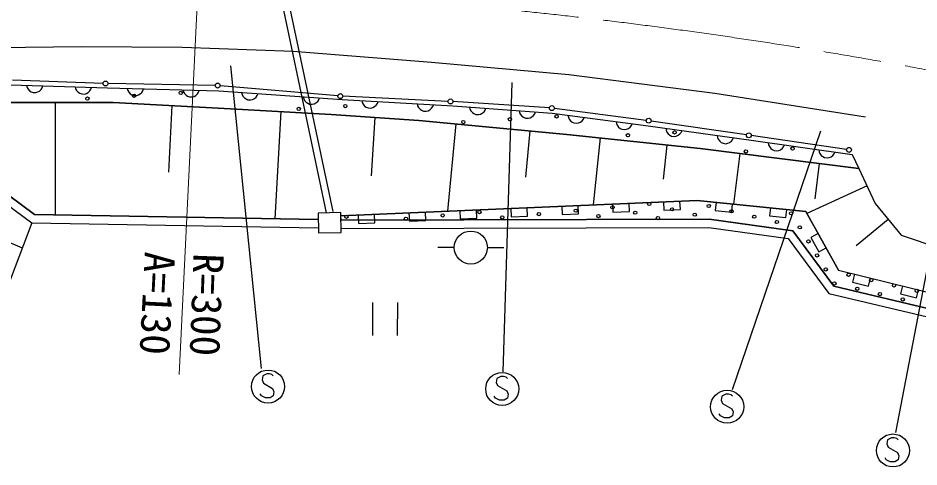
# Model space of a CAD drawing. Units: millimetres, scale not verified. Extents: x 40000 to 680000, y 20000 to 380000.
# Drawn here: x 484731 to 539286, y 266571 to 293784 of the extents above; entities that cross this region are included whole.
import ezdxf
from ezdxf.enums import TextEntityAlignment as Align

# ---------------------------------------------------------------- set-up
doc = ezdxf.new("R2010")
doc.units = ezdxf.units.MM
doc.header["$LTSCALE"] = 1000
doc.linetypes.add('CHAIN', pattern=[18.5, 12, -1.5, 3.5, -1.5])
for name, color, linetype, lineweight in [('M-BGD', 7, 'Continuous', 25), ('M-BGD-EXST', 7, 'Continuous', 25), ('M-BMK', 2, 'CHAIN', 13), ('M-STR-HTXT', 7, 'Continuous', 13), ('M-STR-STRC', 7, 'Continuous', 25)]:
    doc.layers.add(name, color=color, linetype=linetype, lineweight=lineweight)
doc.styles.add('ＭＳ ゴシック', font='')
doc.styles.get('ＭＳ ゴシック').set_extended_font_data('MS Gothic')

msp = doc.modelspace()

# ---------------------------------------------------------------- linework, layer by layer
at = {"layer": 'M-BGD'}
for p, q in [((499081, 302379), (503400, 281972)), ((499472, 302462), (503791, 282055)), ((484273, 289729), (490151, 289552)), ((489882, 289818), (484400, 290009)), ((485242, 289700), (485279, 289578)), ((496669, 289694), (490182, 289810)), ((485279, 289578), (485336, 289477)), ((485336, 289477), (485433, 289374)), ((485433, 289374), (485531, 289311)), ((485531, 289311), (485649, 289267)), ((485649, 289267), (485809, 289262)), ((485809, 289262), (485931, 289299)), ((485931, 289299), (486032, 289356)), ((486032, 289356), (486135, 289453)), ((486135, 289453), (486198, 289551)), ((486198, 289551), (486242, 289669)), ((488182, 289611), (488218, 289490)), ((488218, 289490), (488275, 289388)), ((488275, 289388), (488372, 289285)), ((488372, 289285), (488470, 289222)), ((488470, 289222), (488589, 289179)), ((488589, 289179), (488749, 289174)), ((488749, 289174), (488870, 289210)), ((488870, 289210), (488971, 289267)), ((488971, 289267), (489074, 289364)), ((489074, 289364), (489137, 289462)), ((489137, 289462), (489181, 289581)), ((490151, 289552), (496899, 289374)), ((491338, 289520), (491375, 289399)), ((491375, 289399), (491432, 289298)), ((491432, 289298), (491529, 289195)), ((491529, 289195), (491628, 289133)), ((492028, 289122), (492129, 289180)), ((492129, 289180), (492232, 289277)), ((492232, 289277), (492294, 289375)), ((492294, 289375), (492338, 289494)), ((494712, 289432), (494749, 289311)), ((494749, 289311), (494806, 289209)), ((494806, 289209), (494903, 289107)), ((495503, 289091), (495606, 289188)), ((495606, 289188), (495668, 289287)), ((495668, 289287), (495711, 289406)), ((496899, 289374), (504364, 288844)), ((504098, 289061), (496968, 289678)), ((498266, 289277), (498298, 289155)), ((498298, 289155), (498350, 289051)), ((499215, 289090), (499264, 289206)), ((490495, 288670), (483475, 288671)), ((483475, 288671), (490495, 288670)), ((486985, 288670), (486984, 281845)), ((497607, 288287), (490495, 288670)), ((490495, 288670), (497607, 288287)), ((491628, 289133), (491747, 289090)), ((491747, 289090), (491907, 289085)), ((491907, 289085), (492028, 289122)), ((494903, 289107), (495002, 289044)), ((495002, 289044), (495121, 289001)), ((495121, 289001), (495281, 288997)), ((495281, 288997), (495402, 289034)), ((495402, 289034), (495503, 289091)), ((498350, 289051), (498443, 288944)), ((498443, 288944), (498538, 288877)), ((498538, 288877), (498655, 288829)), ((498655, 288829), (498815, 288817)), ((498815, 288817), (498937, 288849)), ((498937, 288849), (499041, 288901)), ((499041, 288901), (499148, 288994)), ((499148, 288994), (499215, 289090)), ((501999, 289012), (502030, 288890)), ((502030, 288890), (502083, 288786)), ((502083, 288786), (502176, 288679)), ((502176, 288679), (502271, 288612)), ((502271, 288612), (502388, 288563)), ((502670, 288584), (502774, 288636)), ((502774, 288636), (502881, 288729)), ((502881, 288729), (502948, 288824)), ((502948, 288824), (502996, 288941)), ((504364, 288844), (511065, 288461)), ((510764, 288733), (504398, 289040)), ((505540, 288777), (505573, 288655)), ((505573, 288655), (505627, 288552)), ((506426, 288506), (506492, 288602)), ((506492, 288602), (506538, 288720)), ((516908, 288333), (511063, 288716)), ((494051, 288478), (493833, 284430)), ((503691, 287933), (497607, 288287)), ((497607, 288287), (503691, 287933)), ((500649, 288110), (500272, 281620)), ((502388, 288563), (502548, 288552)), ((502548, 288552), (502670, 288584)), ((505627, 288552), (505721, 288446)), ((505721, 288446), (505818, 288381)), ((505818, 288381), (505935, 288334)), ((505935, 288334), (506095, 288325)), ((506095, 288325), (506217, 288358)), ((506217, 288358), (506320, 288412)), ((506320, 288412), (506426, 288506)), ((508891, 288585), (508924, 288463)), ((508924, 288463), (508978, 288360)), ((508978, 288360), (509072, 288255)), ((509072, 288255), (509168, 288189)), ((509168, 288189), (509286, 288142)), ((509286, 288142), (509446, 288133)), ((509446, 288133), (509568, 288166)), ((509568, 288166), (509671, 288220)), ((509671, 288220), (509777, 288314)), ((509777, 288314), (509842, 288411)), ((509842, 288411), (509889, 288528)), ((511065, 288461), (517071, 288019)), ((512068, 288387), (512099, 288265)), ((512099, 288265), (512151, 288161)), ((512151, 288161), (512244, 288054)), ((512244, 288054), (512339, 287986)), ((512842, 288010), (512949, 288102)), ((512949, 288102), (513016, 288197)), ((513016, 288197), (513065, 288314)), ((515071, 288167), (515102, 288044)), ((516019, 287976), (516068, 288093)), ((522772, 287579), (517206, 288304)), ((508995, 287580), (503691, 287933)), ((503691, 287933), (508995, 287580)), ((506343, 287756), (506108, 284220)), ((517960, 286726), (508995, 287580)), ((508995, 287580), (517960, 286726)), ((512339, 287986), (512456, 287938)), ((512456, 287938), (512615, 287926)), ((512615, 287926), (512738, 287957)), ((512738, 287957), (512842, 288010)), ((515102, 288044), (515154, 287940)), ((515154, 287940), (515247, 287833)), ((515247, 287833), (515342, 287766)), ((515342, 287766), (515459, 287717)), ((515459, 287717), (515618, 287705)), ((515618, 287705), (515741, 287736)), ((515741, 287736), (515845, 287789)), ((515845, 287789), (515952, 287881)), ((515952, 287881), (516019, 287976)), ((517071, 288019), (522890, 287254)), ((518030, 287893), (518054, 287769)), ((518054, 287769), (518100, 287662)), ((518100, 287662), (518186, 287550)), ((518186, 287550), (518278, 287478)), ((518781, 287472), (518893, 287558)), ((518893, 287558), (518966, 287649)), ((518966, 287649), (519021, 287763)), ((520940, 287511), (520964, 287387)), ((528836, 286696), (523069, 287538)), ((511236, 287366), (510732, 282071)), ((518278, 287478), (518391, 287422)), ((518391, 287422), (518550, 287401)), ((518550, 287401), (518674, 287425)), ((518674, 287425), (518781, 287472)), ((520964, 287387), (521010, 287280)), ((521010, 287280), (521096, 287168)), ((521096, 287168), (521187, 287095)), ((521187, 287095), (521301, 287040)), ((521301, 287040), (521460, 287019)), ((521460, 287019), (521584, 287043)), ((521584, 287043), (521691, 287089)), ((521691, 287089), (521803, 287175)), ((521803, 287175), (521876, 287267)), ((521876, 287267), (521931, 287381)), ((522890, 287254), (529121, 286372)), ((523953, 287104), (523976, 286979)), ((523976, 286979), (524021, 286872)), ((524886, 286850), (524943, 286964)), ((515719, 286939), (515452, 284137)), ((526042, 285873), (517960, 286726)), ((517960, 286726), (526042, 285873)), ((519980, 286513), (519552, 282455)), ((524021, 286872), (524106, 286759)), ((524106, 286759), (524197, 286686)), ((524197, 286686), (524310, 286629)), ((524310, 286629), (524468, 286607)), ((524468, 286607), (524593, 286630)), ((524593, 286630), (524700, 286675)), ((524700, 286675), (524813, 286760)), ((524813, 286760), (524886, 286850)), ((527068, 286663), (527091, 286538)), ((527091, 286538), (527136, 286431)), ((527136, 286431), (527221, 286318)), ((528002, 286409), (528058, 286522)), ((534899, 285812), (529132, 286653)), ((524021, 286086), (523803, 284015)), ((535653, 284666), (526042, 285873)), ((526042, 285873), (535653, 284666)), ((527221, 286318), (527312, 286244)), ((527312, 286244), (527425, 286188)), ((527425, 286188), (527584, 286165)), ((527584, 286165), (527708, 286188)), ((527708, 286188), (527815, 286234)), ((527815, 286234), (527928, 286319)), ((527928, 286319), (528002, 286409)), ((529121, 286372), (535242, 285519)), ((530156, 286228), (530179, 286103)), ((530179, 286103), (530225, 285996)), ((530225, 285996), (530310, 285883)), ((530310, 285883), (530401, 285810)), ((530904, 285800), (531017, 285885)), ((531017, 285885), (531090, 285976)), ((531090, 285976), (531146, 286089)), ((528445, 285571), (528060, 282506)), ((530401, 285810), (530514, 285754)), ((530514, 285754), (530672, 285732)), ((530672, 285732), (530797, 285755)), ((530797, 285755), (530904, 285800)), ((533216, 285801), (533239, 285677)), ((533239, 285677), (533285, 285569)), ((533285, 285569), (533370, 285456)), ((533370, 285456), (533461, 285383)), ((533461, 285383), (533574, 285327)), ((533574, 285327), (533733, 285305)), ((533733, 285305), (533857, 285328)), ((533857, 285328), (533964, 285374)), ((533964, 285374), (534077, 285459)), ((534077, 285459), (534150, 285550)), ((534150, 285550), (534207, 285663)), ((535242, 285519), (535653, 284666)), ((533250, 284968), (532981, 282823)), ((535653, 284666), (536625, 282546)), ((536139, 283606), (532497, 281937)), ((485733, 281866), (484147, 283044)), ((484147, 283044), (485733, 281866)), ((504282, 281790), (525856, 282729)), ((525856, 282729), (504282, 281790)), ((523815, 282641), (523837, 282141)), ((524836, 282185), (524814, 282684)), ((525856, 282729), (532426, 282064)), ((532426, 282064), (525856, 282729)), ((527001, 282614), (526951, 282116)), ((484005, 282527), (485564, 281369)), ((511487, 282104), (511509, 281604)), ((512508, 281648), (512486, 282147)), ((514569, 282238), (514591, 281738)), ((515590, 281782), (515568, 282281)), ((517651, 282372), (517673, 281873)), ((518672, 281916), (518650, 282416)), ((520733, 282506), (520755, 282007)), ((520755, 282007), (521754, 282050)), ((521754, 282050), (521732, 282550)), ((523837, 282141), (524836, 282185)), ((526951, 282116), (527946, 282015)), ((527946, 282015), (527996, 282513)), ((530286, 282281), (530236, 281784)), ((531231, 281683), (531281, 282180)), ((532426, 282064), (534417, 278500)), ((534417, 278500), (532426, 282064)), ((536625, 282546), (538212, 280615)), ((502903, 281575), (485733, 281866)), ((485733, 281866), (502903, 281575)), ((504279, 281986), (502897, 281964)), ((504279, 281986), (502897, 281964)), ((502897, 281964), (502903, 281575)), ((502897, 281964), (502916, 280765)), ((504282, 281790), (504279, 281986)), ((504298, 280787), (504279, 281986)), ((504292, 281531), (504282, 281790)), ((504292, 281531), (526586, 281595)), ((526586, 281595), (504292, 281531)), ((505323, 281835), (505345, 281336)), ((506344, 281379), (506322, 281879)), ((508405, 281969), (508427, 281470)), ((508427, 281470), (509426, 281513)), ((509426, 281513), (509404, 282013)), ((511509, 281604), (512508, 281648)), ((514591, 281738), (515590, 281782)), ((517673, 281873), (518672, 281916)), ((526586, 281595), (531641, 280893)), ((531641, 280893), (526586, 281595)), ((530236, 281784), (531231, 281683)), ((537418, 281581), (535477, 279985)), ((485564, 281369), (483041, 274733)), ((485564, 281369), (502911, 281075)), ((504294, 281031), (526552, 281095)), ((505345, 281336), (506344, 281379)), ((526552, 281095), (531364, 280426)), ((502916, 280765), (504298, 280787)), ((531364, 280426), (533837, 277084)), ((531641, 280893), (534131, 277528)), ((534131, 277528), (531641, 280893)), ((533178, 280719), (532741, 280475)), ((532741, 280475), (533229, 279602)), ((538212, 280615), (544605, 278448)), ((483741, 280382), (484987, 279851)), ((511149, 279873), (510149, 279873)), ((513149, 279872), (514149, 279872)), ((533229, 279602), (533666, 279846)), ((534417, 278500), (546032, 275632)), ((535384, 278261), (535264, 277776)), ((535264, 277776), (536235, 277536)), ((536235, 277536), (536355, 278021)), ((534131, 277528), (540253, 276070)), ((540253, 276070), (534131, 277528)), ((538288, 277544), (538168, 277059)), ((539139, 276819), (539258, 277305)), ((533837, 277084), (540138, 275583)), ((538168, 277059), (539139, 276819)), ((506200, 276537), (506200, 274537)), ((507719, 274537), (507720, 276537))]:
    msp.add_line(p, q, dxfattribs=at)
for centre, radius in [((490032, 289813), 150), ((496819, 289691), 150), ((491760, 289072), 100), ((494583, 289247), 100), ((504248, 289048), 150), ((488937, 288897), 100), ((510914, 288725), 150), ((501727, 288273), 100), ((504550, 288447), 100), ((517058, 288323), 150), ((511695, 287473), 100), ((514517, 287648), 100), ((517340, 287823), 100), ((522920, 287559), 150), ((521662, 286674), 100), ((524485, 286848), 100), ((528984, 286675), 150), ((531629, 285874), 100), ((535048, 285791), 150), ((528806, 285699), 100), ((522955, 282511), 100), ((512671, 282024), 100), ((518501, 282106), 100), ((520728, 282308), 100), ((522104, 281985), 100), ((524331, 282187), 100), ((526558, 282390), 100), ((527934, 282067), 100), ((504615, 281739), 100), ((508218, 281618), 100), ((510445, 281821), 100), ((514048, 281700), 100), ((516274, 281903), 100), ((519878, 281782), 100), ((523481, 281661), 100), ((525708, 281864), 100), ((529311, 281743), 100), ((530687, 281419), 100), ((531538, 281946), 100), ((532064, 281096), 100), ((512149, 279873), 1000), ((532590, 280245), 100), ((533117, 279395), 100), ((533643, 278545), 100), ((535020, 278222), 100), ((534170, 277695), 100), ((536396, 277898), 100), ((535546, 277371), 100), ((536923, 277048), 100), ((537773, 277574), 100), ((539150, 277251), 100), ((538300, 276724), 100)]:
    msp.add_circle(centre, radius, dxfattribs=at)
at = {"layer": 'M-BGD-EXST'}
for p, q in [((499474, 272533), (497608, 290886)), ((514115, 272331), (514651, 289882)), ((527996, 271261), (533337, 286943)), ((541211, 286141), (537872, 268657)), ((499550, 272088), (499509, 271848)), ((499509, 271848), (499589, 271648)), ((499790, 272208), (499550, 272088)), ((499950, 272208), (499790, 272208)), ((500109, 272168), (499950, 272208)), ((500189, 272088), (500109, 272168)), ((513729, 271942), (513689, 271702)), ((513689, 271702), (513769, 271502)), ((513969, 272062), (513729, 271942)), ((514129, 272062), (513969, 272062)), ((514289, 272022), (514129, 272062)), ((514369, 271942), (514289, 272022)), ((499589, 271648), (500149, 271328)), ((500149, 271328), (500229, 271128)), ((513769, 271502), (514329, 271182)), ((514329, 271182), (514409, 270982)), ((499469, 270888), (499389, 271008)), ((499709, 270768), (499469, 270888)), ((499989, 270768), (499709, 270768)), ((500189, 270888), (499989, 270768)), ((500229, 271128), (500189, 270888)), ((513649, 270743), (513569, 270863)), ((513889, 270623), (513649, 270743)), ((514169, 270622), (513889, 270623)), ((514369, 270742), (514169, 270622)), ((514409, 270982), (514369, 270742)), ((527352, 270865), (527312, 270625)), ((527312, 270625), (527392, 270425)), ((527592, 270985), (527352, 270865)), ((527752, 270985), (527592, 270985)), ((527912, 270945), (527752, 270985)), ((527992, 270865), (527912, 270945)), ((527392, 270425), (527951, 270105)), ((527951, 270105), (528031, 269905)), ((527271, 269665), (527191, 269785)), ((527511, 269545), (527271, 269665)), ((527791, 269545), (527511, 269545)), ((527991, 269665), (527791, 269545)), ((528031, 269905), (527991, 269665)), ((537389, 268211), (537349, 267971)), ((537349, 267971), (537429, 267771)), ((537629, 268331), (537389, 268211)), ((537789, 268331), (537629, 268331)), ((537949, 268291), (537789, 268331)), ((538029, 268211), (537949, 268291)), ((537429, 267771), (537989, 267451)), ((537989, 267451), (538069, 267251)), ((537309, 267011), (537229, 267131)), ((537549, 266891), (537309, 267011)), ((537829, 266891), (537549, 266891)), ((538029, 267011), (537829, 266891)), ((538069, 267251), (538029, 267011))]:
    msp.add_line(p, q, dxfattribs=at)
for centre in [(499869, 271448), (514049, 271302), (527671, 270225), (537709, 267571)]:
    msp.add_circle(centre, 1000, dxfattribs=at)
at = {"layer": 'M-BMK'}
msp.add_arc((484372, -4177), 299976, 73.78825, 87.84823, dxfattribs=at)
at = {"layer": 'M-STR-HTXT'}
msp.add_line((495635, 295588), (494484, 272179), dxfattribs=at)
at = {"layer": 'M-STR-STRC'}
for p, q in [((482279, 291989), (488548, 292059)), ((488548, 292059), (494675, 292023)), ((494675, 292023), (501395, 291775)), ((501395, 291775), (509776, 291105)), ((509776, 291105), (518087, 290364)), ((518087, 290364), (526926, 289236)), ((526926, 289236), (536042, 287791))]:
    msp.add_line(p, q, dxfattribs=at)

# ---------------------------------------------------------------- texts
at = {"layer": 'M-STR-HTXT', "style": 'ＭＳ ゴシック'}
for s, rotation, p in [('A=130', 267.092, (491866, 279671)), ('R=300', 267.892, (494814, 279574))]:
    msp.add_text(s, height=1833, rotation=rotation, dxfattribs=at).set_placement(p, align=Align.BOTTOM_LEFT)

doc.saveas('drawing.dxf')
